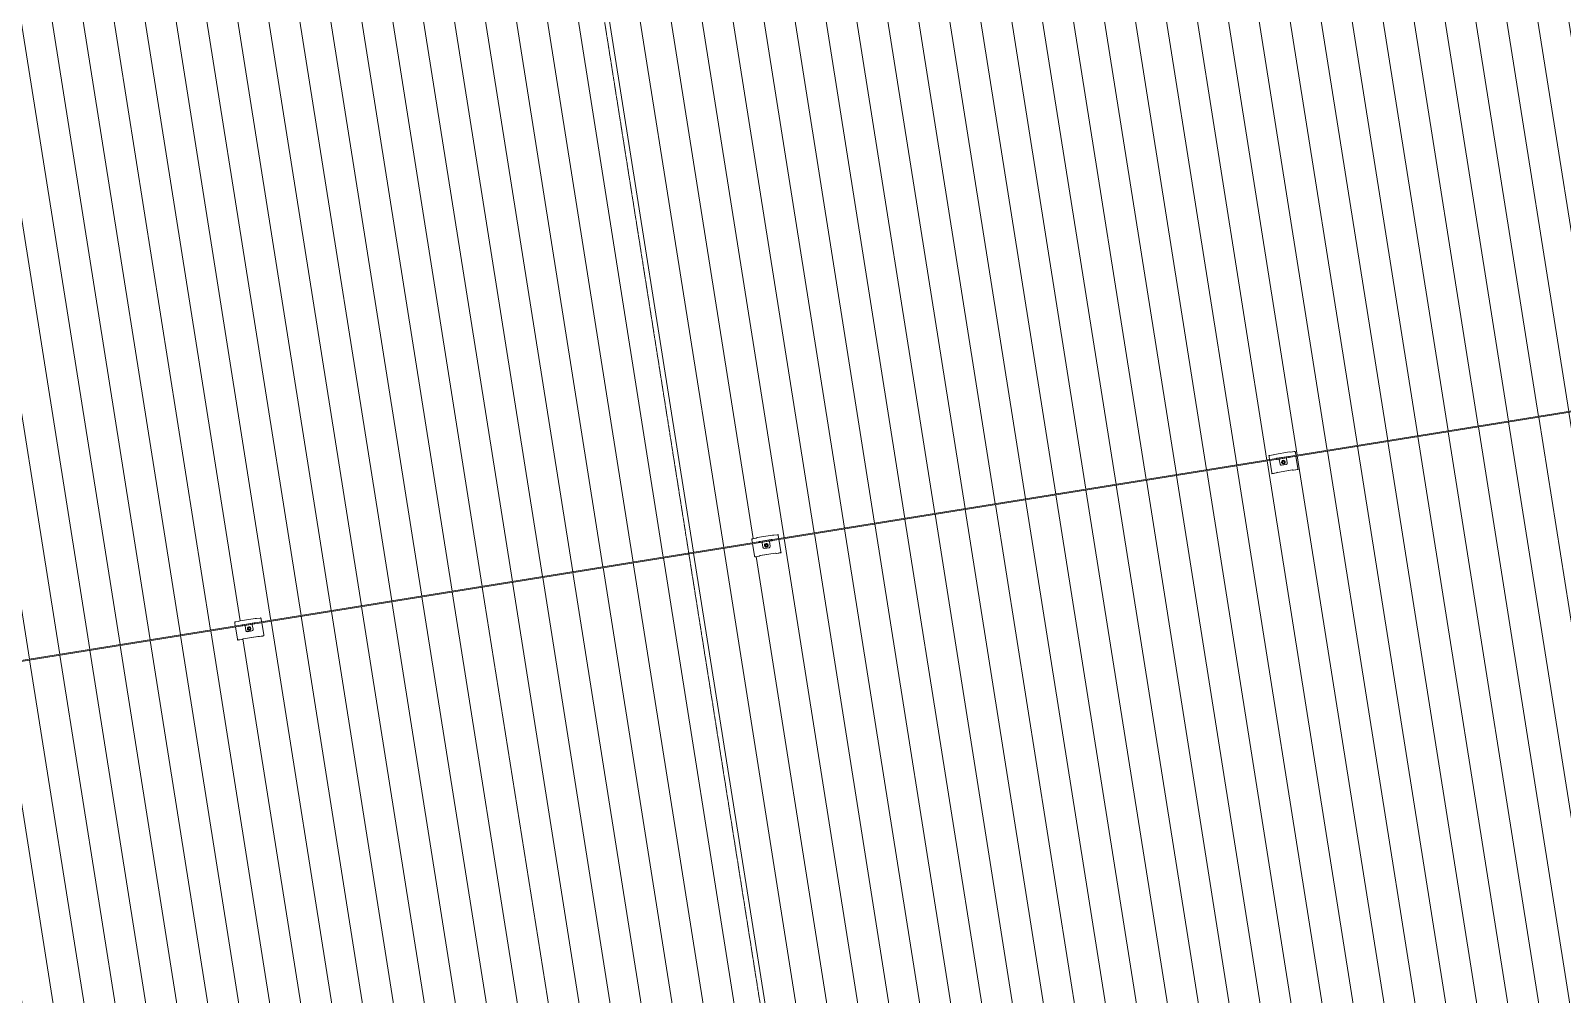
# Model space of a CAD drawing. Header units: millimetres. Extents: x -2355745 to -2216356, y 3958910 to 4068440.
# Drawn here: x -2269335 to -2252650, y 4033441 to 4043941 of the extents above; entities that cross this region are included whole.
import ezdxf

# ---------------------------------------------------------------- set-up
doc = ezdxf.new("R2010")
doc.units = ezdxf.units.MM
doc.linetypes.add('Grid Line', pattern=[21, 12, -3, 3, -3])
for name, color, linetype, lineweight in [('A-ROOF-PATT', 132, 'Continuous', 5), ('Q-SPCQ', 91, 'Continuous', 5), ('S-GRID', 1, 'Continuous', 5)]:
    doc.layers.add(name, color=color, linetype=linetype, lineweight=lineweight)

# ---------------------------------------------------------------- blocks, each defined once
blk = doc.blocks.new('Static Line_Sayfa_Metal Deck_Pan Mount - Up to 15 _ pitch - Max 2 Users-1848787-ROOF - Part B')
at = {"layer": 'Q-SPCQ'}
for p, q in [((-2244429, 4041104), (-2317659, 4029317)), ((-2317658, 4029309), (-2244428, 4041096)), ((-2255846, 4039311), (-2255838, 4039312)), ((-2255846, 4039311), (-2255845, 4039301)), ((-2255845, 4039301), (-2255845, 4039301)), ((-2255845, 4039301), (-2255839, 4039267)), ((-2255838, 4039260), (-2255816, 4039124)), ((-2255836, 4039313), (-2255799, 4039319)), ((-2255798, 4039319), (-2255787, 4039325)), ((-2255786, 4039325), (-2255622, 4039352)), ((-2255761, 4039282), (-2255765, 4039280)), ((-2255764, 4039270), (-2255759, 4039270)), ((-2255634, 4039303), (-2255759, 4039283)), ((-2255757, 4039270), (-2255632, 4039290)), ((-2255734, 4039272), (-2255734, 4039272)), ((-2255725, 4039219), (-2255733, 4039268)), ((-2255708, 4039238), (-2255708, 4039237)), ((-2255700, 4039239), (-2255700, 4039239)), ((-2255698, 4039240), (-2255698, 4039240)), ((-2255679, 4039243), (-2255679, 4039243)), ((-2255676, 4039243), (-2255677, 4039243)), ((-2255668, 4039244), (-2255668, 4039244)), ((-2255655, 4039285), (-2255655, 4039285)), ((-2255654, 4039281), (-2255646, 4039232)), ((-2255627, 4039303), (-2255631, 4039303)), ((-2255629, 4039291), (-2255625, 4039292)), ((-2255621, 4039352), (-2255608, 4039350)), ((-2255607, 4039350), (-2255570, 4039356)), ((-2255568, 4039356), (-2255560, 4039357)), ((-2255560, 4039357), (-2255558, 4039347)), ((-2255558, 4039347), (-2255553, 4039313)), ((-2255552, 4039306), (-2255530, 4039170)), ((-2255816, 4039124), (-2255815, 4039114)), ((-2255765, 4039122), (-2255815, 4039114)), ((-2255815, 4039114), (-2255765, 4039122)), ((-2255815, 4039114), (-2255815, 4039114)), ((-2255768, 4039122), (-2255805, 4039116)), ((-2255805, 4039116), (-2255766, 4039122)), ((-2255755, 4039128), (-2255767, 4039122)), ((-2255765, 4039122), (-2255753, 4039129)), ((-2255765, 4039122), (-2255765, 4039122)), ((-2255590, 4039155), (-2255754, 4039129)), ((-2255752, 4039129), (-2255592, 4039155)), ((-2255708, 4039207), (-2255659, 4039215)), ((-2255708, 4039207), (-2255659, 4039215)), ((-2255646, 4039232), (-2255646, 4039232)), ((-2255591, 4039155), (-2255578, 4039152)), ((-2255576, 4039153), (-2255589, 4039155)), ((-2255578, 4039152), (-2255528, 4039160)), ((-2255528, 4039160), (-2255578, 4039152)), ((-2255578, 4039152), (-2255578, 4039152)), ((-2255577, 4039153), (-2255538, 4039159)), ((-2255538, 4039159), (-2255575, 4039153)), ((-2255530, 4039170), (-2255530, 4039170)), ((-2255530, 4039170), (-2255528, 4039160)), ((-2255528, 4039160), (-2255528, 4039160)), ((-2261479, 4038404), (-2261471, 4038406)), ((-2261479, 4038404), (-2261478, 4038395)), ((-2261469, 4038406), (-2261432, 4038412)), ((-2261431, 4038412), (-2261419, 4038418)), ((-2261419, 4038419), (-2261255, 4038445)), ((-2261254, 4038445), (-2261241, 4038443)), ((-2261240, 4038443), (-2261203, 4038449)), ((-2261201, 4038449), (-2261193, 4038450)), ((-2261193, 4038450), (-2261191, 4038441)), ((-2261191, 4038441), (-2261186, 4038406)), ((-2261478, 4038395), (-2261478, 4038395)), ((-2261478, 4038395), (-2261472, 4038360)), ((-2261471, 4038354), (-2261449, 4038218)), ((-2261394, 4038375), (-2261398, 4038374)), ((-2261397, 4038363), (-2261392, 4038363)), ((-2261267, 4038396), (-2261392, 4038376)), ((-2261390, 4038363), (-2261265, 4038383)), ((-2261223, 4038248), (-2261387, 4038222)), ((-2261385, 4038222), (-2261225, 4038248)), ((-2261367, 4038366), (-2261367, 4038366)), ((-2261358, 4038313), (-2261366, 4038361)), ((-2261341, 4038331), (-2261341, 4038331)), ((-2261341, 4038300), (-2261291, 4038308)), ((-2261341, 4038300), (-2261291, 4038308)), ((-2261333, 4038333), (-2261333, 4038332)), ((-2261331, 4038333), (-2261331, 4038333)), ((-2261311, 4038336), (-2261311, 4038336)), ((-2261309, 4038336), (-2261309, 4038337)), ((-2261301, 4038337), (-2261301, 4038337)), ((-2261288, 4038379), (-2261288, 4038378)), ((-2261287, 4038374), (-2261279, 4038325)), ((-2261279, 4038325), (-2261279, 4038325)), ((-2261260, 4038396), (-2261264, 4038396)), ((-2261262, 4038384), (-2261258, 4038386)), ((-2261224, 4038248), (-2261211, 4038246)), ((-2261209, 4038246), (-2261222, 4038248)), ((-2261161, 4038254), (-2261211, 4038246)), ((-2261211, 4038246), (-2261210, 4038246)), ((-2261210, 4038246), (-2261161, 4038253)), ((-2261210, 4038246), (-2261171, 4038252)), ((-2261171, 4038252), (-2261208, 4038246)), ((-2261185, 4038400), (-2261163, 4038264)), ((-2261163, 4038264), (-2261163, 4038264)), ((-2261163, 4038264), (-2261161, 4038254)), ((-2261161, 4038253), (-2261161, 4038254)), ((-2261449, 4038218), (-2261447, 4038208)), ((-2261398, 4038216), (-2261447, 4038208)), ((-2261447, 4038207), (-2261398, 4038215)), ((-2261447, 4038208), (-2261447, 4038207)), ((-2261400, 4038215), (-2261438, 4038209)), ((-2261438, 4038209), (-2261399, 4038215)), ((-2261388, 4038222), (-2261399, 4038216)), ((-2261398, 4038216), (-2261386, 4038222)), ((-2261398, 4038215), (-2261398, 4038216)), ((-2267112, 4037498), (-2267103, 4037499)), ((-2267112, 4037498), (-2267111, 4037488)), ((-2267111, 4037488), (-2267110, 4037488)), ((-2267111, 4037488), (-2267105, 4037453)), ((-2267104, 4037447), (-2267082, 4037311)), ((-2267102, 4037499), (-2267065, 4037505)), ((-2267064, 4037506), (-2267052, 4037512)), ((-2267051, 4037512), (-2266888, 4037538)), ((-2267027, 4037469), (-2267031, 4037467)), ((-2267029, 4037457), (-2267025, 4037456)), ((-2266900, 4037489), (-2267025, 4037469)), ((-2267023, 4037456), (-2266898, 4037477)), ((-2266999, 4037459), (-2266999, 4037459)), ((-2266991, 4037406), (-2266999, 4037455)), ((-2266974, 4037394), (-2266924, 4037402)), ((-2266974, 4037393), (-2266924, 4037401)), ((-2266973, 4037424), (-2266973, 4037424)), ((-2266966, 4037426), (-2266965, 4037426)), ((-2266964, 4037427), (-2266964, 4037427)), ((-2266944, 4037430), (-2266944, 4037430)), ((-2266942, 4037429), (-2266942, 4037430)), ((-2266934, 4037430), (-2266934, 4037430)), ((-2266920, 4037472), (-2266920, 4037472)), ((-2266920, 4037467), (-2266912, 4037419)), ((-2266912, 4037418), (-2266912, 4037419)), ((-2266893, 4037489), (-2266897, 4037490)), ((-2266895, 4037477), (-2266891, 4037479)), ((-2266887, 4037538), (-2266874, 4037536)), ((-2266873, 4037536), (-2266836, 4037542)), ((-2266834, 4037542), (-2266826, 4037544)), ((-2266826, 4037544), (-2266824, 4037534)), ((-2266824, 4037534), (-2266819, 4037499)), ((-2266818, 4037493), (-2266796, 4037357)), ((-2267082, 4037311), (-2267080, 4037301)), ((-2267031, 4037309), (-2267080, 4037301)), ((-2267080, 4037301), (-2267031, 4037309)), ((-2267080, 4037301), (-2267080, 4037301)), ((-2267033, 4037309), (-2267071, 4037303)), ((-2267071, 4037303), (-2267032, 4037309)), ((-2267021, 4037315), (-2267032, 4037309)), ((-2267031, 4037309), (-2267019, 4037315)), ((-2267031, 4037309), (-2267031, 4037309)), ((-2266856, 4037342), (-2267020, 4037315)), ((-2267018, 4037315), (-2266858, 4037341)), ((-2266857, 4037341), (-2266844, 4037339)), ((-2266842, 4037340), (-2266855, 4037342)), ((-2266843, 4037339), (-2266794, 4037347)), ((-2266794, 4037347), (-2266843, 4037339)), ((-2266843, 4037339), (-2266804, 4037345)), ((-2266843, 4037339), (-2266843, 4037339)), ((-2266804, 4037346), (-2266841, 4037340)), ((-2266796, 4037357), (-2266796, 4037357)), ((-2266796, 4037357), (-2266794, 4037347)), ((-2266794, 4037347), (-2266794, 4037347))]:
    blk.add_line(p, q, dxfattribs=at)
at = {"layer": 'Q-SPCQ', "flags": 128}
for points in [[(-2255761, 4039282), (-2255761, 4039282), (-2255760, 4039282), (-2255760, 4039282), (-2255760, 4039282), (-2255759, 4039283), (-2255759, 4039283)], [(-2255757, 4039270), (-2255757, 4039270), (-2255758, 4039270), (-2255758, 4039270), (-2255759, 4039270), (-2255759, 4039270), (-2255759, 4039270)], [(-2255690, 4039253), (-2255690, 4039253), (-2255691, 4039253), (-2255691, 4039253), (-2255692, 4039252), (-2255692, 4039252), (-2255693, 4039252), (-2255693, 4039252), (-2255694, 4039252), (-2255694, 4039251), (-2255694, 4039251), (-2255695, 4039251), (-2255695, 4039251), (-2255695, 4039250), (-2255696, 4039250), (-2255696, 4039250), (-2255697, 4039249), (-2255697, 4039249), (-2255697, 4039249), (-2255697, 4039248), (-2255698, 4039248), (-2255698, 4039248), (-2255698, 4039247), (-2255698, 4039247), (-2255699, 4039246), (-2255699, 4039246), (-2255699, 4039246), (-2255699, 4039245), (-2255699, 4039245), (-2255699, 4039244), (-2255700, 4039244), (-2255700, 4039243), (-2255700, 4039243), (-2255700, 4039242), (-2255700, 4039242), (-2255700, 4039241), (-2255700, 4039241), (-2255700, 4039241), (-2255700, 4039240), (-2255700, 4039240), (-2255700, 4039239)], [(-2255690, 4039251), (-2255690, 4039251), (-2255690, 4039251), (-2255691, 4039251), (-2255691, 4039251), (-2255692, 4039251), (-2255692, 4039251), (-2255692, 4039250), (-2255693, 4039250), (-2255693, 4039250), (-2255693, 4039250), (-2255694, 4039250), (-2255694, 4039249), (-2255694, 4039249), (-2255695, 4039249), (-2255695, 4039249), (-2255695, 4039248), (-2255695, 4039248), (-2255696, 4039248), (-2255696, 4039248), (-2255696, 4039247), (-2255696, 4039247), (-2255697, 4039247), (-2255697, 4039246), (-2255697, 4039246), (-2255697, 4039246), (-2255697, 4039245), (-2255697, 4039245), (-2255697, 4039244), (-2255698, 4039244), (-2255698, 4039244), (-2255698, 4039243), (-2255698, 4039243), (-2255698, 4039242), (-2255698, 4039242), (-2255698, 4039242), (-2255698, 4039241), (-2255698, 4039241), (-2255698, 4039241), (-2255698, 4039240), (-2255698, 4039240)], [(-2255677, 4039243), (-2255677, 4039244), (-2255677, 4039244), (-2255677, 4039245), (-2255677, 4039245), (-2255677, 4039245), (-2255677, 4039246), (-2255677, 4039246), (-2255678, 4039247), (-2255678, 4039247), (-2255678, 4039248), (-2255678, 4039248), (-2255679, 4039248), (-2255679, 4039249), (-2255679, 4039249), (-2255680, 4039249), (-2255680, 4039250), (-2255680, 4039250), (-2255681, 4039250), (-2255681, 4039251), (-2255681, 4039251), (-2255682, 4039251), (-2255682, 4039251), (-2255683, 4039252), (-2255683, 4039252), (-2255683, 4039252), (-2255684, 4039252), (-2255684, 4039252), (-2255685, 4039253), (-2255685, 4039253), (-2255686, 4039253), (-2255686, 4039253), (-2255687, 4039253), (-2255687, 4039253), (-2255687, 4039253), (-2255688, 4039253), (-2255688, 4039253), (-2255689, 4039253), (-2255689, 4039253), (-2255690, 4039253), (-2255690, 4039253)], [(-2255679, 4039243), (-2255679, 4039244), (-2255679, 4039244), (-2255679, 4039244), (-2255679, 4039245), (-2255679, 4039245), (-2255679, 4039245), (-2255679, 4039246), (-2255680, 4039246), (-2255680, 4039246), (-2255680, 4039247), (-2255680, 4039247), (-2255680, 4039247), (-2255681, 4039248), (-2255681, 4039248), (-2255681, 4039248), (-2255681, 4039249), (-2255682, 4039249), (-2255682, 4039249), (-2255682, 4039249), (-2255683, 4039250), (-2255683, 4039250), (-2255683, 4039250), (-2255684, 4039250), (-2255684, 4039250), (-2255684, 4039251), (-2255685, 4039251), (-2255685, 4039251), (-2255685, 4039251), (-2255686, 4039251), (-2255686, 4039251), (-2255686, 4039251), (-2255687, 4039251), (-2255687, 4039251), (-2255688, 4039251), (-2255688, 4039251), (-2255688, 4039251), (-2255689, 4039251), (-2255689, 4039251), (-2255690, 4039251), (-2255690, 4039251)], [(-2255634, 4039303), (-2255633, 4039303), (-2255633, 4039303), (-2255633, 4039303), (-2255632, 4039303), (-2255632, 4039303), (-2255631, 4039303)], [(-2255629, 4039291), (-2255630, 4039290), (-2255630, 4039290), (-2255631, 4039290), (-2255631, 4039290), (-2255631, 4039290), (-2255632, 4039290)], [(-2261394, 4038375), (-2261394, 4038375), (-2261393, 4038376), (-2261393, 4038376), (-2261393, 4038376), (-2261392, 4038376), (-2261392, 4038376)], [(-2261390, 4038363), (-2261390, 4038363), (-2261391, 4038363), (-2261391, 4038363), (-2261391, 4038363), (-2261392, 4038363), (-2261392, 4038363)], [(-2261323, 4038346), (-2261323, 4038346), (-2261324, 4038346), (-2261324, 4038346), (-2261325, 4038346), (-2261325, 4038346), (-2261326, 4038345), (-2261326, 4038345), (-2261326, 4038345), (-2261327, 4038345), (-2261327, 4038345), (-2261328, 4038344), (-2261328, 4038344), (-2261328, 4038344), (-2261329, 4038343), (-2261329, 4038343), (-2261329, 4038343), (-2261330, 4038342), (-2261330, 4038342), (-2261330, 4038342), (-2261331, 4038341), (-2261331, 4038341), (-2261331, 4038341), (-2261331, 4038340), (-2261332, 4038340), (-2261332, 4038339), (-2261332, 4038339), (-2261332, 4038338), (-2261332, 4038338), (-2261332, 4038338), (-2261333, 4038337), (-2261333, 4038337), (-2261333, 4038336), (-2261333, 4038336), (-2261333, 4038335), (-2261333, 4038335), (-2261333, 4038334), (-2261333, 4038334), (-2261333, 4038333), (-2261333, 4038333), (-2261333, 4038333)], [(-2261323, 4038345), (-2261323, 4038344), (-2261323, 4038344), (-2261324, 4038344), (-2261324, 4038344), (-2261324, 4038344), (-2261325, 4038344), (-2261325, 4038344), (-2261326, 4038344), (-2261326, 4038343), (-2261326, 4038343), (-2261327, 4038343), (-2261327, 4038343), (-2261327, 4038343), (-2261327, 4038342), (-2261328, 4038342), (-2261328, 4038342), (-2261328, 4038341), (-2261329, 4038341), (-2261329, 4038341), (-2261329, 4038341), (-2261329, 4038340), (-2261329, 4038340), (-2261330, 4038340), (-2261330, 4038339), (-2261330, 4038339), (-2261330, 4038338), (-2261330, 4038338), (-2261330, 4038338), (-2261330, 4038337), (-2261331, 4038337), (-2261331, 4038337), (-2261331, 4038336), (-2261331, 4038336), (-2261331, 4038335), (-2261331, 4038335), (-2261331, 4038335), (-2261331, 4038334), (-2261331, 4038334), (-2261331, 4038334), (-2261331, 4038333)], [(-2261309, 4038337), (-2261310, 4038337), (-2261310, 4038337), (-2261310, 4038338), (-2261310, 4038338), (-2261310, 4038339), (-2261310, 4038339), (-2261310, 4038340), (-2261311, 4038340), (-2261311, 4038340), (-2261311, 4038341), (-2261311, 4038341), (-2261312, 4038342), (-2261312, 4038342), (-2261312, 4038342), (-2261312, 4038343), (-2261313, 4038343), (-2261313, 4038343), (-2261314, 4038344), (-2261314, 4038344), (-2261314, 4038344), (-2261315, 4038345), (-2261315, 4038345), (-2261315, 4038345), (-2261316, 4038345), (-2261316, 4038345), (-2261317, 4038346), (-2261317, 4038346), (-2261318, 4038346), (-2261318, 4038346), (-2261319, 4038346), (-2261319, 4038346), (-2261319, 4038346), (-2261320, 4038346), (-2261320, 4038346), (-2261321, 4038346), (-2261321, 4038346), (-2261322, 4038346), (-2261322, 4038346), (-2261323, 4038346), (-2261323, 4038346)], [(-2261311, 4038336), (-2261312, 4038337), (-2261312, 4038337), (-2261312, 4038338), (-2261312, 4038338), (-2261312, 4038338), (-2261312, 4038339), (-2261312, 4038339), (-2261312, 4038339), (-2261313, 4038340), (-2261313, 4038340), (-2261313, 4038340), (-2261313, 4038341), (-2261314, 4038341), (-2261314, 4038341), (-2261314, 4038342), (-2261314, 4038342), (-2261315, 4038342), (-2261315, 4038342), (-2261315, 4038343), (-2261316, 4038343), (-2261316, 4038343), (-2261316, 4038343), (-2261317, 4038344), (-2261317, 4038344), (-2261317, 4038344), (-2261318, 4038344), (-2261318, 4038344), (-2261318, 4038344), (-2261319, 4038344), (-2261319, 4038344), (-2261319, 4038345), (-2261320, 4038345), (-2261320, 4038345), (-2261321, 4038345), (-2261321, 4038345), (-2261321, 4038345), (-2261322, 4038345), (-2261322, 4038345), (-2261322, 4038345), (-2261323, 4038345)], [(-2261267, 4038396), (-2261266, 4038396), (-2261266, 4038396), (-2261265, 4038396), (-2261265, 4038396), (-2261265, 4038396), (-2261264, 4038396)], [(-2261262, 4038384), (-2261263, 4038384), (-2261263, 4038384), (-2261264, 4038384), (-2261264, 4038383), (-2261264, 4038383), (-2261265, 4038383)], [(-2267027, 4037469), (-2267027, 4037469), (-2267026, 4037469), (-2267026, 4037469), (-2267026, 4037469), (-2267025, 4037469), (-2267025, 4037469)], [(-2267023, 4037456), (-2267023, 4037456), (-2267024, 4037456), (-2267024, 4037456), (-2267024, 4037456), (-2267025, 4037456), (-2267025, 4037456)], [(-2266956, 4037440), (-2266956, 4037440), (-2266957, 4037439), (-2266957, 4037439), (-2266958, 4037439), (-2266958, 4037439), (-2266959, 4037439), (-2266959, 4037439), (-2266959, 4037438), (-2266960, 4037438), (-2266960, 4037438), (-2266961, 4037438), (-2266961, 4037437), (-2266961, 4037437), (-2266962, 4037437), (-2266962, 4037437), (-2266962, 4037436), (-2266963, 4037436), (-2266963, 4037435), (-2266963, 4037435), (-2266964, 4037435), (-2266964, 4037434), (-2266964, 4037434), (-2266964, 4037434), (-2266965, 4037433), (-2266965, 4037433), (-2266965, 4037432), (-2266965, 4037432), (-2266965, 4037431), (-2266965, 4037431), (-2266965, 4037430), (-2266966, 4037430), (-2266966, 4037430), (-2266966, 4037429), (-2266966, 4037429), (-2266966, 4037428), (-2266966, 4037428), (-2266966, 4037427), (-2266966, 4037427), (-2266966, 4037426), (-2266966, 4037426)], [(-2266956, 4037438), (-2266956, 4037438), (-2266956, 4037438), (-2266957, 4037438), (-2266957, 4037438), (-2266957, 4037437), (-2266958, 4037437), (-2266958, 4037437), (-2266958, 4037437), (-2266959, 4037437), (-2266959, 4037437), (-2266959, 4037436), (-2266960, 4037436), (-2266960, 4037436), (-2266960, 4037436), (-2266961, 4037435), (-2266961, 4037435), (-2266961, 4037435), (-2266961, 4037435), (-2266962, 4037434), (-2266962, 4037434), (-2266962, 4037434), (-2266962, 4037433), (-2266963, 4037433), (-2266963, 4037433), (-2266963, 4037432), (-2266963, 4037432), (-2266963, 4037431), (-2266963, 4037431), (-2266963, 4037431), (-2266963, 4037430), (-2266964, 4037430), (-2266964, 4037430), (-2266964, 4037429), (-2266964, 4037429), (-2266964, 4037428), (-2266964, 4037428), (-2266964, 4037428), (-2266964, 4037427), (-2266964, 4037427), (-2266964, 4037427)], [(-2266942, 4037430), (-2266942, 4037430), (-2266943, 4037431), (-2266943, 4037431), (-2266943, 4037432), (-2266943, 4037432), (-2266943, 4037433), (-2266943, 4037433), (-2266944, 4037433), (-2266944, 4037434), (-2266944, 4037434), (-2266944, 4037435), (-2266945, 4037435), (-2266945, 4037435), (-2266945, 4037436), (-2266945, 4037436), (-2266946, 4037436), (-2266946, 4037437), (-2266946, 4037437), (-2266947, 4037437), (-2266947, 4037438), (-2266948, 4037438), (-2266948, 4037438), (-2266948, 4037438), (-2266949, 4037439), (-2266949, 4037439), (-2266950, 4037439), (-2266950, 4037439), (-2266951, 4037439), (-2266951, 4037439), (-2266951, 4037439), (-2266952, 4037440), (-2266952, 4037440), (-2266953, 4037440), (-2266953, 4037440), (-2266954, 4037440), (-2266954, 4037440), (-2266955, 4037440), (-2266955, 4037440), (-2266956, 4037440), (-2266956, 4037440)], [(-2266944, 4037430), (-2266944, 4037430), (-2266945, 4037431), (-2266945, 4037431), (-2266945, 4037431), (-2266945, 4037432), (-2266945, 4037432), (-2266945, 4037432), (-2266945, 4037433), (-2266946, 4037433), (-2266946, 4037433), (-2266946, 4037434), (-2266946, 4037434), (-2266946, 4037434), (-2266947, 4037435), (-2266947, 4037435), (-2266947, 4037435), (-2266948, 4037436), (-2266948, 4037436), (-2266948, 4037436), (-2266948, 4037436), (-2266949, 4037436), (-2266949, 4037437), (-2266949, 4037437), (-2266950, 4037437), (-2266950, 4037437), (-2266950, 4037437), (-2266951, 4037437), (-2266951, 4037438), (-2266952, 4037438), (-2266952, 4037438), (-2266952, 4037438), (-2266953, 4037438), (-2266953, 4037438), (-2266953, 4037438), (-2266954, 4037438), (-2266954, 4037438), (-2266955, 4037438), (-2266955, 4037438), (-2266955, 4037438), (-2266956, 4037438)], [(-2266900, 4037489), (-2266899, 4037490), (-2266899, 4037490), (-2266898, 4037490), (-2266898, 4037490), (-2266898, 4037490), (-2266897, 4037490)], [(-2266895, 4037477), (-2266896, 4037477), (-2266896, 4037477), (-2266896, 4037477), (-2266897, 4037477), (-2266897, 4037477), (-2266898, 4037477)]]:
    blk.add_lwpolyline(points, dxfattribs=at)
at = {"layer": 'Q-SPCQ'}
for centre, major_axis, ratio, start_param, end_param in [((-2255835, 4039303), (9.88, 1.56), 0.996195, 1.573307, 3.144104), ((-2255835, 4039303), (9.88, 1.56), 0.996195, 1.835107, 3.141593), ((-2255799, 4039319), (0.987, 0.159), 0.087155, 4.712169, 6.030806), ((-2255786, 4039325), (0.987, 0.159), 0.087155, 1.570577, 2.889213), ((-2255764, 4039275), (-0.83, 5.15), 0.000219, 4.799655, 6.283185), ((-2255764, 4039275), (-0.83, 5.15), 0.000219, 3.141592, 4.799655), ((-2255764, 4039275), (-0.83, 5.15), 0.000219, 2.70526, 3.141541), ((-2255796, 4039265), (69.1, 11.1), 0.087155, 5.824183, 6.094312), ((-2255733, 4039268), (-1.11, 6.91), 0.000219, 0.610865, 0.872664), ((-2255733, 4039268), (-0.64, 3.95), 0.000219, 0.087266, 1.658063), ((-2255688, 4039241), (19.6, 3.1), 0.996195, 1.573307, 4.7149), ((-2255688, 4039240), (19.6, 3.1), 0.996195, 3.144104, 4.7149), ((-2255688, 4039241), (11.6, 1.8), 0.996195, 1.573307, 4.7149), ((-2255688, 4039241), (19.6, 3.1), 0.996195, 4.7149, 7.856493), ((-2255688, 4039241), (11.6, 1.8), 0.996195, 4.7149, 7.856493), ((-2255688, 4039240), (19.6, 3.1), 0.996195, 4.7149, 6.283185), ((-2255593, 4039298), (69.1, 11.1), 0.087155, 3.370764, 3.600156), ((-2255654, 4039281), (-1.11, 6.91), 0.000219, 0.610865, 0.872664), ((-2255654, 4039281), (-0.64, 3.95), 0.000219, 0.087266, 1.658063), ((-2255626, 4039297), (-0.83, 5.15), 0.000219, 4.799655, 6.283134), ((-2255626, 4039297), (-0.83, 5.15), 0.000219, 3.141644, 4.799655), ((-2255626, 4039297), (-0.83, 5.15), 0.000219, 2.70526, 3.141593), ((-2255622, 4039352), (0.987, 0.159), 0.087155, 0.25194, 1.570577), ((-2255607, 4039350), (0.987, 0.159), 0.087155, 3.393532, 4.712169), ((-2255568, 4039346), (9.88, 1.56), 0.996195, 0.002511, 1.573307), ((-2255568, 4039346), (9.88, 1.56), 0.996195, 1.049709, 1.290073), ((-2255568, 4039346), (9.88, 1.56), 0.996195, 0.002511, 0.264311), ((-2255806, 4039126), (9.88, 1.56), 0.996195, 3.144104, 4.7149), ((-2255806, 4039126), (9.88, 1.56), 0.996195, 3.405903, 4.7149), ((-2255768, 4039122), (0.987, 0.159), 0.087155, 4.712169, 6.030806), ((-2255766, 4039122), (0.987, 0.159), 0.087155, 4.712169, 6.030806), ((-2255754, 4039129), (0.987, 0.159), 0.087155, 1.570577, 2.889213), ((-2255752, 4039129), (0.987, 0.159), 0.087155, 2.229895, 2.889213), ((-2255752, 4039129), (0.987, 0.159), 0.087155, 1.570577, 1.790349), ((-2255710, 4039222), (14.8, 2.3), 0.996195, 3.144104, 4.7149), ((-2255710, 4039221), (14.8, 2.3), 0.996195, 3.405903, 4.7149), ((-2255661, 4039230), (14.8, 2.3), 0.996195, 4.7149, 6.285696), ((-2255661, 4039229), (14.8, 2.3), 0.996195, 4.7149, 6.023897), ((-2255592, 4039154), (0.987, 0.159), 0.087155, 1.350804, 1.570577), ((-2255592, 4039154), (0.987, 0.159), 0.087155, 0.25194, 0.691485), ((-2255590, 4039155), (0.987, 0.159), 0.087155, 0.25194, 1.570577), ((-2255577, 4039153), (0.987, 0.159), 0.087155, 3.393532, 4.712169), ((-2255575, 4039153), (0.987, 0.159), 0.087155, 3.393532, 4.712169), ((-2255540, 4039169), (9.88, 1.56), 0.996195, 4.7149, 6.283185), ((-2255540, 4039169), (9.88, 1.56), 0.996195, 4.7149, 6.285696), ((-2261468, 4038396), (9.88, 1.56), 0.996195, 1.573307, 3.144104), ((-2261468, 4038396), (9.88, 1.56), 0.996195, 1.835107, 3.141593), ((-2261432, 4038412), (0.987, 0.159), 0.087155, 4.712169, 6.030806), ((-2261419, 4038419), (0.987, 0.159), 0.087155, 1.570577, 2.889213), ((-2261255, 4038445), (0.987, 0.159), 0.087155, 0.25194, 1.570577), ((-2261240, 4038443), (0.987, 0.159), 0.087155, 3.393532, 4.712169), ((-2261201, 4038439), (9.88, 1.56), 0.996195, 0.002511, 1.573307), ((-2261201, 4038439), (9.88, 1.56), 0.996195, 1.049709, 1.290073), ((-2261201, 4038439), (9.88, 1.56), 0.996195, 0.002511, 0.264311), ((-2261397, 4038368), (-0.83, 5.15), 0.000219, 4.799655, 6.283185), ((-2261397, 4038368), (-0.83, 5.15), 0.000219, 3.141592, 4.799655), ((-2261397, 4038368), (-0.83, 5.15), 0.000219, 2.70526, 3.141541), ((-2261429, 4038359), (69.1, 11.1), 0.087155, 5.824183, 6.053574), ((-2261366, 4038362), (-1.11, 6.91), 0.000219, 0.610865, 0.872664), ((-2261366, 4038362), (-0.64, 3.95), 0.000219, 0.087266, 1.658063), ((-2261343, 4038315), (14.8, 2.3), 0.996195, 3.144104, 4.7149), ((-2261343, 4038315), (14.8, 2.3), 0.996195, 3.405903, 4.7149), ((-2261321, 4038334), (19.6, 3.1), 0.996195, 1.573307, 4.7149), ((-2261321, 4038334), (19.6, 3.1), 0.996195, 3.144104, 4.7149), ((-2261321, 4038334), (11.6, 1.8), 0.996195, 1.573307, 4.7149), ((-2261321, 4038334), (19.6, 3.1), 0.996195, 4.7149, 7.856493), ((-2261321, 4038334), (11.6, 1.8), 0.996195, 4.7149, 7.856493), ((-2261321, 4038334), (19.6, 3.1), 0.996195, 4.7149, 6.283185), ((-2261226, 4038391), (69.1, 11.1), 0.087155, 3.370764, 3.600156), ((-2261294, 4038323), (14.8, 2.3), 0.996195, 4.7149, 6.285696), ((-2261294, 4038323), (14.8, 2.3), 0.996195, 4.7149, 6.023897), ((-2261287, 4038374), (-1.11, 6.91), 0.000219, 0.610865, 0.872664), ((-2261287, 4038374), (-0.64, 3.95), 0.000219, 0.087266, 1.658063), ((-2261259, 4038391), (-0.83, 5.15), 0.000219, 4.799655, 6.283134), ((-2261259, 4038391), (-0.83, 5.15), 0.000219, 3.141644, 4.799655), ((-2261259, 4038391), (-0.83, 5.15), 0.000219, 2.70526, 3.141593), ((-2261225, 4038248), (0.987, 0.159), 0.087155, 1.350804, 1.570577), ((-2261225, 4038248), (0.987, 0.159), 0.087155, 0.25194, 0.691485), ((-2261223, 4038248), (0.987, 0.159), 0.087155, 0.25194, 1.570577), ((-2261210, 4038246), (0.987, 0.159), 0.087155, 3.393532, 4.712169), ((-2261208, 4038246), (0.987, 0.159), 0.087155, 3.393532, 4.712169), ((-2261173, 4038262), (9.88, 1.56), 0.996195, 4.7149, 6.283185), ((-2261173, 4038262), (9.88, 1.56), 0.996195, 4.7149, 6.285696), ((-2261439, 4038219), (9.88, 1.56), 0.996195, 3.144104, 4.7149), ((-2261439, 4038219), (9.88, 1.56), 0.996195, 3.405903, 4.7149), ((-2261400, 4038215), (0.987, 0.159), 0.087155, 4.712169, 6.030806), ((-2261399, 4038216), (0.987, 0.159), 0.087155, 4.712169, 6.030806), ((-2261387, 4038222), (0.987, 0.159), 0.087155, 1.570577, 2.889213), ((-2261385, 4038222), (0.987, 0.159), 0.087155, 2.229895, 2.889213), ((-2261385, 4038222), (0.987, 0.159), 0.087155, 1.570577, 1.790349), ((-2267101, 4037490), (9.88, 1.56), 0.996195, 1.573307, 3.144104), ((-2267101, 4037489), (9.88, 1.56), 0.996195, 1.835107, 3.141593), ((-2267065, 4037506), (0.987, 0.159), 0.087155, 4.712169, 6.030806), ((-2267051, 4037512), (0.987, 0.159), 0.087155, 1.570577, 2.889213), ((-2267030, 4037462), (-0.83, 5.15), 0.000219, 4.799655, 6.283185), ((-2267030, 4037462), (-0.83, 5.15), 0.000219, 3.141593, 4.799655), ((-2267030, 4037462), (-0.83, 5.15), 0.000219, 2.70526, 3.141541), ((-2266999, 4037455), (-1.11, 6.91), 0.000219, 0.610865, 0.872664), ((-2267062, 4037452), (69.1, 11.1), 0.087155, 5.824183, 6.053574), ((-2266999, 4037455), (-0.64, 3.95), 0.000219, 0.087266, 1.658063), ((-2266976, 4037408), (14.8, 2.3), 0.996195, 3.144104, 4.7149), ((-2266976, 4037408), (14.8, 2.3), 0.996195, 3.405903, 4.7149), ((-2266954, 4037427), (19.6, 3.1), 0.996195, 1.573307, 4.7149), ((-2266954, 4037427), (19.6, 3.1), 0.996195, 3.144104, 4.7149), ((-2266954, 4037427), (11.6, 1.8), 0.996195, 1.573307, 4.7149), ((-2266954, 4037427), (19.6, 3.1), 0.996195, 4.7149, 7.856493), ((-2266954, 4037427), (11.6, 1.8), 0.996195, 4.7149, 7.856493), ((-2266954, 4037427), (19.6, 3.1), 0.996195, 4.7149, 6.283185), ((-2266859, 4037485), (69.1, 11.1), 0.087155, 3.370764, 3.600156), ((-2266927, 4037416), (14.8, 2.3), 0.996195, 4.7149, 6.285696), ((-2266927, 4037416), (14.8, 2.3), 0.996195, 4.7149, 6.023897), ((-2266920, 4037468), (-1.11, 6.91), 0.000219, 0.610865, 0.872664), ((-2266920, 4037468), (-0.64, 3.95), 0.000219, 0.087266, 1.658063), ((-2266892, 4037484), (-0.83, 5.15), 0.000219, 4.799655, 6.283133), ((-2266892, 4037484), (-0.83, 5.15), 0.000219, 3.141644, 4.799655), ((-2266892, 4037484), (-0.83, 5.15), 0.000219, 2.70526, 3.141593), ((-2266888, 4037538), (0.987, 0.159), 0.087155, 0.25194, 1.570577), ((-2266873, 4037536), (0.987, 0.159), 0.087155, 3.393532, 4.712169), ((-2266834, 4037533), (9.88, 1.56), 0.996195, 0.002511, 1.573307), ((-2266834, 4037532), (9.88, 1.56), 0.996195, 1.049709, 1.290073), ((-2266834, 4037532), (9.88, 1.56), 0.996195, 0.002511, 0.264311), ((-2267072, 4037313), (9.88, 1.56), 0.996195, 3.144104, 4.7149), ((-2267072, 4037312), (9.88, 1.56), 0.996195, 3.405903, 4.7149), ((-2267033, 4037309), (0.987, 0.159), 0.087155, 4.712169, 6.030806), ((-2267032, 4037309), (0.987, 0.159), 0.087155, 4.712169, 6.030806), ((-2267020, 4037315), (0.987, 0.159), 0.087155, 1.570577, 2.889213), ((-2267018, 4037315), (0.987, 0.159), 0.087155, 2.229895, 2.889213), ((-2267018, 4037315), (0.987, 0.159), 0.087155, 1.570577, 1.790349), ((-2266858, 4037341), (0.987, 0.159), 0.087155, 1.350804, 1.570577), ((-2266858, 4037341), (0.987, 0.159), 0.087155, 0.25194, 0.691485), ((-2266856, 4037342), (0.987, 0.159), 0.087155, 0.25194, 1.570577), ((-2266843, 4037339), (0.987, 0.159), 0.087155, 3.393532, 4.712169), ((-2266841, 4037340), (0.987, 0.159), 0.087155, 3.393532, 4.712169), ((-2266806, 4037355), (9.88, 1.56), 0.996195, 4.7149, 6.283185), ((-2266806, 4037356), (9.88, 1.56), 0.996195, 4.7149, 6.285696)]:
    blk.add_ellipse(centre, major_axis=major_axis, ratio=ratio, start_param=start_param, end_param=end_param, dxfattribs=at)

msp = doc.modelspace()

# ---------------------------------------------------------------- hatches: boundary and pattern name
at = {"layer": 'A-ROOF-PATT'}
h = msp.add_hatch(dxfattribs=at)
h.set_pattern_fill('FP_4', color=256, style=0, pattern_type=2)
h.set_pattern_definition([(279, (-407230.8, -207712.5), (328.900217, 52.092677), [])])
h.paths.add_polyline_path([(-2323027, 4019089), (-2232192, 4033447), (-2236132, 4052512), (-2236188, 4052503), (-2236203, 4052598), (-2326114, 4038357), (-2325863, 4036765), (-2325828, 4036774), (-2323027, 4019089)])
h.paths.add_polyline_path([(-2322033, 4028611), (-2322027, 4028611), (-2322026, 4028611)])
h.paths.add_polyline_path([(-2320898, 4028794), (-2320893, 4028794), (-2320891, 4028794)])
h.paths.add_polyline_path([(-2319764, 4028977), (-2319758, 4028977), (-2319756, 4028977)])
h.paths.add_polyline_path([(-2318134, 4029240), (-2318134, 4029239), (-2318126, 4029240)])
h.paths.add_polyline_path([(-2243219, 4041298), (-2243214, 4041297), (-2243212, 4041298)])
h.paths.add_polyline_path([(-2242084, 4041480), (-2242079, 4041480), (-2242077, 4041480)])
h.paths.add_polyline_path([(-2240950, 4041662), (-2240944, 4041662), (-2240942, 4041662)])
h.paths.add_polyline_path([(-2240000, 4041815), (-2239999, 4041814), (-2239991, 4041816)])
h.paths.add_polyline_path([(-2239320, 4041924), (-2239320, 4041923), (-2239312, 4041925)])
h.paths.add_polyline_path([(-2323536, 4028193), (-2323578, 4028456), (-2323033, 4028543), (-2323018, 4028452), (-2322969, 4028460), (-2322780, 4028491), (-2317801, 4029295), (-2317807, 4029338), (-2317760, 4029346), (-2317760, 4029346), (-2317748, 4029350), (-2317748, 4029352), (-2317583, 4029378), (-2317583, 4029379), (-2317569, 4029377), (-2317522, 4029383), (-2317515, 4029340), (-2312168, 4030201), (-2312174, 4030245), (-2312127, 4030252), (-2312126, 4030253), (-2312115, 4030256), (-2312115, 4030259), (-2311950, 4030285), (-2311950, 4030285), (-2311936, 4030283), (-2311889, 4030289), (-2311882, 4030247), (-2306535, 4031107), (-2306541, 4031151), (-2306494, 4031159), (-2306494, 4031159), (-2306482, 4031163), (-2306482, 4031165), (-2306317, 4031191), (-2306317, 4031192), (-2306303, 4031190), (-2306256, 4031196), (-2306249, 4031153), (-2300903, 4032014), (-2300908, 4032058), (-2300862, 4032066), (-2300862, 4032066), (-2300850, 4032070), (-2300849, 4032072), (-2300684, 4032098), (-2300684, 4032098), (-2300670, 4032096), (-2300623, 4032102), (-2300616, 4032060), (-2295270, 4032921), (-2295275, 4032965), (-2295229, 4032972), (-2295229, 4032972), (-2295217, 4032976), (-2295216, 4032979), (-2295051, 4033005), (-2295051, 4033005), (-2295037, 4033003), (-2294990, 4033009), (-2294983, 4032967), (-2289637, 4033827), (-2289642, 4033871), (-2289596, 4033879), (-2289596, 4033879), (-2289584, 4033883), (-2289583, 4033885), (-2289418, 4033911), (-2289418, 4033912), (-2289405, 4033910), (-2289357, 4033916), (-2289350, 4033873), (-2284004, 4034734), (-2284009, 4034778), (-2283963, 4034786), (-2283963, 4034786), (-2283951, 4034790), (-2283950, 4034792), (-2283786, 4034818), (-2283785, 4034818), (-2283772, 4034816), (-2283724, 4034822), (-2283717, 4034780), (-2278371, 4035641), (-2278376, 4035685), (-2278330, 4035692), (-2278330, 4035692), (-2278318, 4035696), (-2278317, 4035699), (-2278153, 4035725), (-2278152, 4035725), (-2278139, 4035723), (-2278091, 4035729), (-2278085, 4035687), (-2272738, 4036547), (-2272743, 4036591), (-2272697, 4036599), (-2272697, 4036599), (-2272685, 4036603), (-2272684, 4036605), (-2272520, 4036631), (-2272519, 4036632), (-2272506, 4036630), (-2272458, 4036636), (-2272452, 4036593), (-2267105, 4037454), (-2267110, 4037498), (-2267064, 4037506), (-2267064, 4037506), (-2267052, 4037510), (-2267051, 4037512), (-2266887, 4037538), (-2266886, 4037538), (-2266873, 4037536), (-2266826, 4037542), (-2266819, 4037500), (-2261472, 4038361), (-2261478, 4038405), (-2261431, 4038412), (-2261431, 4038412), (-2261419, 4038416), (-2261419, 4038419), (-2261254, 4038445), (-2261253, 4038445), (-2261240, 4038443), (-2261193, 4038449), (-2261186, 4038407), (-2255839, 4039267), (-2255845, 4039311), (-2255798, 4039319), (-2255798, 4039319), (-2255786, 4039323), (-2255786, 4039325), (-2255621, 4039351), (-2255620, 4039352), (-2255607, 4039350), (-2255560, 4039356), (-2255553, 4039313), (-2250206, 4040174), (-2250212, 4040218), (-2250165, 4040226), (-2250165, 4040226), (-2250153, 4040230), (-2250153, 4040232), (-2249988, 4040258), (-2249988, 4040258), (-2249974, 4040256), (-2249927, 4040262), (-2249920, 4040220), (-2244573, 4041080), (-2244579, 4041125), (-2244532, 4041132), (-2244532, 4041132), (-2244520, 4041136), (-2244520, 4041139), (-2244355, 4041165), (-2244355, 4041165), (-2244341, 4041163), (-2244294, 4041169), (-2244285, 4041127), (-2244238, 4041134), (-2244037, 4041166), (-2243499, 4041252), (-2243433, 4041263), (-2243002, 4041332), (-2242836, 4041359), (-2242831, 4041360), (-2239070, 4041965), (-2239084, 4042056), (-2238539, 4042143), (-2238497, 4041880), (-2239042, 4041793), (-2239068, 4041958), (-2239195, 4041937), (-2244286, 4041119), (-2244264, 4040973), (-2244312, 4040966), (-2244324, 4040971), (-2244324, 4040968), (-2244343, 4040965), (-2244489, 4040942), (-2244489, 4040942), (-2244502, 4040935), (-2244549, 4040929), (-2244572, 4041073), (-2249919, 4040212), (-2249897, 4040067), (-2249945, 4040060), (-2249957, 4040064), (-2249957, 4040062), (-2249976, 4040058), (-2250122, 4040036), (-2250122, 4040035), (-2250135, 4040029), (-2250182, 4040023), (-2250205, 4040166), (-2255552, 4039305), (-2255530, 4039160), (-2255578, 4039153), (-2255590, 4039157), (-2255590, 4039155), (-2255609, 4039152), (-2255755, 4039129), (-2255755, 4039128), (-2255768, 4039122), (-2255815, 4039116), (-2255838, 4039259), (-2261184, 4038399), (-2261163, 4038253), (-2261211, 4038246), (-2261223, 4038251), (-2261223, 4038248), (-2261242, 4038245), (-2261388, 4038222), (-2261388, 4038222), (-2261400, 4038215), (-2261448, 4038209), (-2261471, 4038353), (-2266817, 4037492), (-2266796, 4037347), (-2266844, 4037340), (-2266855, 4037344), (-2266856, 4037342), (-2266875, 4037338), (-2267021, 4037316), (-2267021, 4037315), (-2267033, 4037309), (-2267081, 4037303), (-2267104, 4037446), (-2272450, 4036585), (-2272429, 4036440), (-2272476, 4036433), (-2272488, 4036437), (-2272489, 4036435), (-2272508, 4036432), (-2272654, 4036409), (-2272654, 4036408), (-2272666, 4036402), (-2272714, 4036396), (-2272737, 4036539), (-2278083, 4035679), (-2278062, 4035534), (-2278109, 4035527), (-2278121, 4035531), (-2278122, 4035528), (-2278141, 4035525), (-2278287, 4035502), (-2278287, 4035502), (-2278299, 4035495), (-2278347, 4035489), (-2278370, 4035633), (-2283716, 4034772), (-2283694, 4034627), (-2283742, 4034620), (-2283754, 4034624), (-2283755, 4034622), (-2283774, 4034619), (-2283919, 4034596), (-2283919, 4034595), (-2283932, 4034589), (-2283979, 4034583), (-2284002, 4034726), (-2289349, 4033865), (-2289327, 4033720), (-2289375, 4033713), (-2289387, 4033717), (-2289388, 4033715), (-2289407, 4033712), (-2289552, 4033689), (-2289552, 4033689), (-2289565, 4033682), (-2289612, 4033676), (-2289635, 4033819), (-2294982, 4032959), (-2294960, 4032814), (-2295008, 4032807), (-2295020, 4032811), (-2295021, 4032808), (-2295040, 4032805), (-2295185, 4032782), (-2295185, 4032782), (-2295198, 4032775), (-2295245, 4032770), (-2295268, 4032913), (-2300615, 4032052), (-2300593, 4031907), (-2300641, 4031900), (-2300653, 4031904), (-2300654, 4031902), (-2300673, 4031899), (-2300818, 4031876), (-2300818, 4031875), (-2300831, 4031869), (-2300878, 4031863), (-2300901, 4032006), (-2306248, 4031146), (-2306226, 4031000), (-2306274, 4030993), (-2306286, 4030997), (-2306287, 4030995), (-2306306, 4030992), (-2306451, 4030969), (-2306451, 4030969), (-2306464, 4030962), (-2306511, 4030956), (-2306534, 4031099), (-2311881, 4030239), (-2311859, 4030094), (-2311907, 4030087), (-2311919, 4030091), (-2311919, 4030088), (-2311938, 4030085), (-2312084, 4030062), (-2312084, 4030062), (-2312097, 4030055), (-2312144, 4030050), (-2312167, 4030193), (-2317514, 4029332), (-2317492, 4029187), (-2317540, 4029180), (-2317552, 4029184), (-2317552, 4029182), (-2317571, 4029179), (-2317717, 4029156), (-2317717, 4029155), (-2317730, 4029149), (-2317777, 4029143), (-2317800, 4029286), (-2323017, 4028443), (-2322991, 4028280), (-2323534, 4028193)])
h.paths.add_polyline_path([(-2318158, 4029235), (-2318156, 4029237), (-2318156, 4029236)])
h.paths.add_polyline_path([(-2239344, 4041920), (-2239341, 4041921), (-2239341, 4041920)])

# ---------------------------------------------------------------- linework, layer by layer
at = {"layer": 'S-GRID', "linetype": 'Grid Line'}
msp.add_line((-2256268, 4001013), (-2266427, 4065153), dxfattribs=at)

# ---------------------------------------------------------------- block references
at = {"layer": 'Q-SPCQ'}
msp.add_blockref('Static Line_Sayfa_Metal Deck_Pan Mount - Up to 15 _ pitch - Max 2 Users-1848787-ROOF - Part B', (0, 0), dxfattribs=at)

doc.saveas('drawing.dxf')
